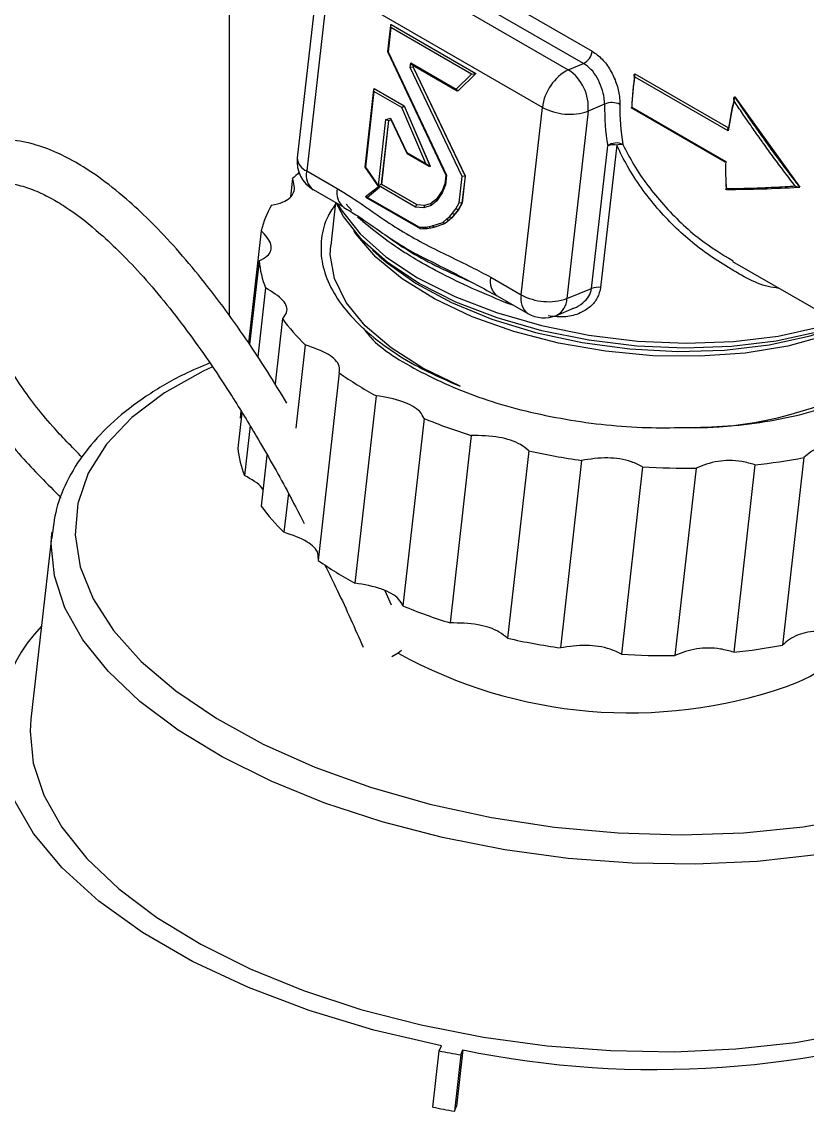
# Model space of a CAD drawing. Extents: x 75 to 2075, y 25 to 1460.
# Drawn here: x 1563.3 to 1608.7, y 1055.6 to 1118.5 of the extents above; entities that cross this region are included whole.
import ezdxf

# ---------------------------------------------------------------- set-up
doc = ezdxf.new("R2010")
doc.units = 0
doc.header["$LTSCALE"] = 5
doc.linetypes.add('SLD-KATı', pattern=[0])
doc.layers.get('0').update_dxf_attribs({"linetype": 'CONTINUOUS'})

msp = doc.modelspace()

# ---------------------------------------------------------------- linework, layer by layer
at = {"color": 7, "linetype": 'SLD-KATı'}
for p, q in [((1583.878, 1123.942), (1596.252, 1116.798)), ((1595.756, 1116.097), (1583.382, 1123.241)), ((1582.497, 1122.873), (1594.872, 1115.729)), ((1575.312, 1101.546), (1575.312, 1121.436)), ((1580.451, 1121.461), (1579.229, 1110.647)), ((1581.001, 1120.704), (1579.779, 1109.89)), ((1593.375, 1113.561), (1581.001, 1120.704)), ((1584.603, 1118.279), (1584.434, 1116.782)), ((1584.628, 1118.161), (1584.638, 1118.337)), ((1584.638, 1118.337), (1584.647, 1118.341)), ((1584.638, 1118.337), (1589.534, 1115.511)), ((1584.647, 1118.341), (1589.542, 1115.515)), ((1584.628, 1118.161), (1584.47, 1116.766)), ((1589.291, 1115.469), (1584.628, 1118.161)), ((1584.434, 1116.778), (1587.806, 1109.655)), ((1584.47, 1116.766), (1584.434, 1116.778)), ((1584.47, 1116.766), (1587.842, 1109.643)), ((1585.747, 1115.853), (1585.777, 1116.125)), ((1585.91, 1115.88), (1585.747, 1115.853)), ((1588.751, 1109.574), (1585.747, 1115.853)), ((1585.777, 1116.125), (1588.404, 1114.608)), ((1585.863, 1116.023), (1585.777, 1116.125)), ((1585.863, 1116.023), (1588.46, 1114.524)), ((1585.91, 1115.88), (1585.918, 1115.884)), ((1585.91, 1115.88), (1588.914, 1109.601)), ((1585.93, 1115.985), (1585.918, 1115.884)), ((1585.918, 1115.884), (1588.923, 1109.605)), ((1594.872, 1115.729), (1595.756, 1116.097)), ((1588.404, 1114.608), (1589.291, 1115.469)), ((1589.534, 1115.511), (1588.514, 1114.52)), ((1589.542, 1115.515), (1588.522, 1114.523)), ((1589.291, 1115.469), (1589.534, 1115.511)), ((1589.534, 1115.511), (1589.542, 1115.515)), ((1604.102, 1112.198), (1598.698, 1115.318)), ((1598.711, 1115.491), (1598.72, 1115.494)), ((1598.711, 1115.491), (1598.711, 1115.491)), ((1598.711, 1115.491), (1604.116, 1112.371)), ((1598.72, 1115.494), (1604.117, 1112.378)), ((1583.631, 1114.594), (1583.124, 1110.109)), ((1583.656, 1114.476), (1583.161, 1110.105)), ((1583.656, 1114.476), (1583.666, 1114.652)), ((1585.268, 1113.545), (1583.656, 1114.476)), ((1583.666, 1114.652), (1583.674, 1114.656)), ((1583.666, 1114.652), (1585.394, 1113.655)), ((1583.674, 1114.656), (1585.402, 1113.658)), ((1588.404, 1114.608), (1588.514, 1114.52)), ((1588.514, 1114.52), (1588.522, 1114.523)), ((1604.471, 1114.16), (1604.48, 1114.162)), ((1604.48, 1114.162), (1608.224, 1108.965)), ((1585.268, 1113.545), (1585.394, 1113.655)), ((1586.652, 1110.324), (1585.268, 1113.545)), ((1585.394, 1113.655), (1585.402, 1113.658)), ((1585.394, 1113.655), (1586.896, 1110.158)), ((1585.402, 1113.658), (1586.905, 1110.162)), ((1592.153, 1102.747), (1593.375, 1113.561)), ((1596.014, 1113.342), (1594.792, 1102.527)), ((1596.969, 1113.739), (1596.014, 1113.342)), ((1598.502, 1113.552), (1603.923, 1110.423)), ((1598.536, 1113.574), (1603.958, 1110.445)), ((1583.908, 1109.047), (1584.34, 1112.867)), ((1584.501, 1112.803), (1584.086, 1109.135)), ((1584.34, 1112.867), (1584.616, 1112.93)), ((1584.34, 1112.867), (1584.492, 1112.802)), ((1584.481, 1112.799), (1584.633, 1112.833)), ((1584.616, 1112.93), (1585.562, 1110.953)), ((1584.616, 1112.93), (1584.62, 1112.86)), ((1584.62, 1112.86), (1585.553, 1110.91)), ((1596.215, 1103.119), (1597.143, 1111.334)), ((1597.667, 1111.378), (1596.738, 1103.163)), ((1585.562, 1110.953), (1585.558, 1110.904)), ((1585.558, 1110.904), (1586.815, 1110.178)), ((1585.562, 1110.953), (1586.652, 1110.324)), ((1583.124, 1110.109), (1583.161, 1110.105)), ((1583.124, 1110.107), (1583.923, 1108.968)), ((1583.161, 1110.105), (1583.984, 1108.931)), ((1586.652, 1110.324), (1586.896, 1110.158)), ((1586.896, 1110.158), (1586.905, 1110.162)), ((1578.956, 1109.452), (1578.837, 1108.393)), ((1579.779, 1109.89), (1581.537, 1108.875)), ((1587.805, 1109.656), (1587.747, 1109.14)), ((1587.842, 1109.643), (1587.779, 1109.084)), ((1587.842, 1109.643), (1587.806, 1109.655)), ((1588.58, 1108.059), (1588.751, 1109.574)), ((1588.914, 1109.601), (1588.736, 1108.026)), ((1588.923, 1109.605), (1588.745, 1108.03)), ((1588.914, 1109.601), (1588.751, 1109.574)), ((1588.914, 1109.601), (1588.923, 1109.605)), ((1580.154, 1108.813), (1581.912, 1107.798)), ((1583.911, 1108.985), (1583.175, 1108.391)), ((1583.984, 1108.931), (1583.286, 1108.367)), ((1583.908, 1109.047), (1584.077, 1109.131)), ((1586.049, 1107.811), (1583.908, 1109.047)), ((1583.923, 1108.968), (1583.984, 1108.931)), ((1584.077, 1109.131), (1584.086, 1109.135)), ((1584.077, 1109.131), (1586.123, 1107.95)), ((1584.086, 1109.135), (1586.132, 1107.954)), ((1587.747, 1109.145), (1587.574, 1108.715)), ((1587.779, 1109.084), (1587.597, 1108.634)), ((1587.779, 1109.084), (1587.747, 1109.14)), ((1608.215, 1108.961), (1608.224, 1108.965)), ((1583.176, 1108.379), (1586.315, 1106.566)), ((1583.188, 1108.398), (1583.286, 1108.367)), ((1583.286, 1108.367), (1586.278, 1106.64)), ((1587.275, 1108.164), (1586.951, 1107.902)), ((1587.27, 1108.274), (1586.966, 1108.028)), ((1587.576, 1108.72), (1587.265, 1108.266)), ((1587.275, 1108.164), (1587.265, 1108.266)), ((1587.597, 1108.634), (1587.275, 1108.164)), ((1587.597, 1108.634), (1587.574, 1108.715)), ((1581.443, 1108.069), (1581.163, 1105.595)), ((1586.049, 1107.811), (1586.123, 1107.95)), ((1586.539, 1107.774), (1586.049, 1107.811)), ((1586.123, 1107.95), (1586.132, 1107.954)), ((1586.123, 1107.95), (1586.588, 1107.915)), ((1586.132, 1107.954), (1586.597, 1107.918)), ((1586.539, 1107.774), (1586.588, 1107.915)), ((1586.951, 1107.902), (1586.539, 1107.774)), ((1586.588, 1107.915), (1586.597, 1107.918)), ((1586.597, 1107.918), (1586.977, 1108.037)), ((1586.951, 1107.902), (1586.966, 1108.028)), ((1588.187, 1107.466), (1588.376, 1107.698)), ((1588.521, 1107.646), (1588.329, 1107.41)), ((1588.53, 1107.649), (1588.338, 1107.414)), ((1588.376, 1107.698), (1588.58, 1108.059)), ((1588.521, 1107.646), (1588.376, 1107.698)), ((1588.736, 1108.026), (1588.521, 1107.646)), ((1588.521, 1107.646), (1588.53, 1107.649)), ((1588.745, 1108.03), (1588.53, 1107.649)), ((1588.736, 1108.026), (1588.58, 1108.059)), ((1588.736, 1108.026), (1588.745, 1108.03)), ((1587.018, 1106.731), (1587.633, 1106.923)), ((1587.633, 1106.923), (1587.863, 1107.123)), ((1587.76, 1106.853), (1587.633, 1106.923)), ((1587.998, 1107.06), (1587.76, 1106.853)), ((1588.007, 1107.063), (1587.769, 1106.857)), ((1587.863, 1107.123), (1588.011, 1107.25)), ((1588.15, 1107.19), (1587.998, 1107.06)), ((1587.998, 1107.06), (1588.007, 1107.063)), ((1588.159, 1107.194), (1588.007, 1107.063)), ((1588.011, 1107.25), (1588.187, 1107.466)), ((1588.15, 1107.19), (1588.011, 1107.25)), ((1588.329, 1107.41), (1588.15, 1107.19)), ((1588.15, 1107.19), (1588.159, 1107.194)), ((1588.338, 1107.414), (1588.159, 1107.194)), ((1588.329, 1107.41), (1588.338, 1107.414)), ((1577.151, 1106.445), (1576.42, 1099.971)), ((1586.278, 1106.64), (1586.45, 1106.644)), ((1586.343, 1106.559), (1586.278, 1106.64)), ((1586.343, 1106.559), (1586.532, 1106.564)), ((1586.45, 1106.644), (1586.632, 1106.648)), ((1586.532, 1106.564), (1586.719, 1106.569)), ((1586.632, 1106.648), (1586.832, 1106.691)), ((1586.741, 1106.574), (1586.632, 1106.648)), ((1586.73, 1106.57), (1586.935, 1106.614)), ((1586.832, 1106.691), (1587.018, 1106.731)), ((1586.935, 1106.614), (1587.122, 1106.655)), ((1587.134, 1106.658), (1587.018, 1106.731)), ((1587.128, 1106.656), (1587.755, 1106.851)), ((1587.76, 1106.853), (1587.769, 1106.857)), ((1583.572, 1105.326), (1583.956, 1104.979)), ((1577.026, 1104.704), (1576.48, 1099.879)), ((1604.355, 1104.674), (1610.978, 1100.85)), ((1590.395, 1103.761), (1592.153, 1102.747)), ((1577.402, 1103.14), (1576.953, 1099.164)), ((1594.792, 1102.527), (1596.215, 1103.119)), ((1590.771, 1102.684), (1592.529, 1101.669)), ((1594.186, 1101.562), (1595.169, 1101.971)), ((1578.372, 1101.372), (1577.947, 1097.609)), ((1579.684, 1099.86), (1579.141, 1095.059)), ((1581.654, 1098.238), (1580.432, 1087.424)), ((1583.773, 1096.927), (1582.55, 1086.113)), ((1576.036, 1095.946), (1575.803, 1093.89)), ((1575.976, 1096.043), (1575.929, 1095.63)), ((1586.551, 1095.61), (1585.329, 1084.796)), ((1576.503, 1095.182), (1576.18, 1092.325)), ((1589.269, 1094.629), (1588.047, 1083.814)), ((1592.584, 1093.745), (1591.361, 1082.93)), ((1577.482, 1093.499), (1577.15, 1090.558)), ((1595.635, 1093.188), (1594.413, 1082.374)), ((1608.458, 1093.351), (1607.235, 1082.536)), ((1599.161, 1092.825), (1597.939, 1082.01)), ((1602.247, 1092.748), (1601.024, 1081.934)), ((1605.639, 1092.94), (1604.417, 1082.126)), ((1578.716, 1091.3), (1578.461, 1089.046)), ((1565.08, 1089.068), (1563.858, 1078.254)), ((1565.052, 1088.755), (1565.08, 1089.068)), ((1584.673, 1084.844), (1584.294, 1085.675)), ((1587.055, 1055.878), (1587.422, 1059.122)), ((1587.422, 1059.122), (1587.56, 1059.412)), ((1588.778, 1059.181), (1588.411, 1055.937)), ((1588.662, 1058.888), (1588.778, 1059.181)), ((1588.662, 1058.888), (1588.296, 1055.643)), ((1588.296, 1055.643), (1588.411, 1055.937))]:
    msp.add_line(p, q, dxfattribs=at)
at = {"color": 8, "linetype": 'SLD-KATı'}
for p, q in [((1585.922, 1115.99), (1585.91, 1115.88)), ((1584.492, 1112.801), (1584.077, 1109.131)), ((1582.372, 1107.608), (1582.045, 1107.976)), ((1586.588, 1107.915), (1586.975, 1108.035)), ((1591.734, 1102.128), (1591.27, 1102.286))]:
    msp.add_line(p, q, dxfattribs=at)
at = {"color": 7, "linetype": 'SLD-KATı', "flags": 128}
for points in [[(1610.634, 1101.049), (1609.228, 1100.599), (1606.863, 1100.074), (1604.297, 1099.758), (1601.595, 1099.66), (1598.822, 1099.781), (1596.047, 1100.12), (1593.339, 1100.668), (1590.763, 1101.41), (1588.384, 1102.33), (1586.259, 1103.404), (1584.442, 1104.605), (1582.977, 1105.905), (1581.899, 1107.271), (1581.478, 1108.048)], [(1581.556, 1108.004), (1581.77, 1107.64), (1582.858, 1106.26), (1584.338, 1104.947), (1586.174, 1103.733), (1588.32, 1102.648), (1590.724, 1101.719), (1593.326, 1100.969), (1596.063, 1100.416), (1598.866, 1100.073), (1601.667, 1099.95), (1604.398, 1100.049), (1606.989, 1100.369), (1609.379, 1100.9), (1610.367, 1101.203)], [(1588.627, 1097.478), (1586.482, 1098.515), (1584.641, 1099.687), (1583.153, 1100.962), (1582.056, 1102.307), (1581.378, 1103.688), (1581.137, 1105.069), (1581.163, 1105.595)], [(1583.956, 1104.979), (1584.363, 1104.627), (1586.083, 1103.4), (1588.129, 1102.297), (1590.449, 1101.345), (1592.983, 1100.57), (1595.664, 1099.991), (1598.423, 1099.623), (1601.189, 1099.477), (1603.891, 1099.555), (1606.457, 1099.856), (1608.823, 1100.372), (1610.525, 1100.929)], [(1585.236, 1082.221), (1585.049, 1082.066), (1584.688, 1081.857)], [(1563.858, 1078.254), (1563.812, 1077.57), (1563.99, 1075.727), (1564.602, 1073.87), (1565.639, 1072.025), (1567.088, 1070.219), (1568.927, 1068.476), (1571.131, 1066.821), (1573.668, 1065.277), (1576.504, 1063.866), (1579.598, 1062.608), (1582.907, 1061.521), (1586.385, 1060.618), (1589.982, 1059.915), (1593.648, 1059.419), (1597.332, 1059.139), (1600.983, 1059.077), (1604.547, 1059.236), (1607.977, 1059.612), (1611.223, 1060.2), (1614.24, 1060.993), (1616.986, 1061.979)], [(1587.56, 1059.412), (1583.651, 1060.318), (1579.914, 1061.445), (1576.406, 1062.775), (1573.181, 1064.288), (1570.288, 1065.961), (1567.771, 1067.768), (1565.669, 1069.682), (1564.014, 1071.673), (1562.832, 1073.711)]]:
    msp.add_lwpolyline(points, dxfattribs=at)
at = {"color": 8, "linetype": 'SLD-KATı', "flags": 128}
for points in [[(1610.652, 1100.74), (1609.748, 1100.403), (1607.531, 1099.791), (1605.083, 1099.385), (1602.468, 1099.197), (1599.755, 1099.231), (1597.012, 1099.486), (1594.312, 1099.956), (1591.724, 1100.628), (1589.315, 1101.485), (1587.148, 1102.505), (1585.279, 1103.662), (1583.755, 1104.925), (1582.617, 1106.261), (1582.486, 1106.459)], [(1591.287, 1102.386), (1591.285, 1102.368), (1591.27, 1102.286)], [(1574.298, 1098.563), (1573.807, 1098.334), (1571.558, 1097.082), (1569.684, 1095.671), (1568.212, 1094.124), (1567.165, 1092.464), (1566.56, 1090.715), (1566.404, 1088.904), (1566.701, 1087.059), (1567.446, 1085.208), (1568.628, 1083.378), (1570.228, 1081.598), (1572.223, 1079.894), (1574.583, 1078.292), (1577.27, 1076.817), (1580.246, 1075.491), (1583.464, 1074.334), (1586.876, 1073.364), (1590.431, 1072.594), (1594.073, 1072.038), (1597.749, 1071.703), (1601.402, 1071.594), (1604.977, 1071.714), (1608.42, 1072.06), (1611.678, 1072.626), (1614.703, 1073.406), (1617.448, 1074.385)], [(1618.209, 1072.793), (1615.463, 1071.808), (1612.446, 1071.015), (1609.2, 1070.426), (1605.77, 1070.05), (1602.205, 1069.891), (1598.555, 1069.953), (1594.871, 1070.233), (1591.204, 1070.729), (1587.607, 1071.433), (1584.129, 1072.335), (1580.82, 1073.423), (1577.726, 1074.681), (1574.891, 1076.092), (1572.353, 1077.635), (1570.149, 1079.29), (1568.31, 1081.033), (1566.862, 1082.839), (1565.824, 1084.684), (1565.212, 1086.541), (1565.034, 1088.384), (1565.052, 1088.755)]]:
    msp.add_lwpolyline(points, dxfattribs=at)
at = {"color": 7, "linetype": 'SLD-KATı'}
for centre, radius, start, end in [((1595.319, 1116.933), 0.943, 297.63096, 351.80652), ((1596.184, 1113.224), 2.828, 117.63146, 173.14935), ((1593.44, 1113.577), 2.585, 354.78122, 56.36214), ((1615.096, 1113.005), 16.572, 171.37346, 178.05285), ((1615.222, 1112.909), 16.699, 171.70845, 177.71786), ((1597.401, 1112.864), 0.976, 62.47616, 116.29726), ((1623.444, 1109.387), 19.545, 166.55867, 171.73218), ((1623.5, 1109.444), 19.605, 166.08081, 171.41362), ((1594.946, 1116.472), 3.308, 241.65772, 288.85022), ((1609.958, 1113.472), 12.992, 178.82396, 189.47233), ((1610.322, 1113.473), 12.472, 178.82396, 189.47233), ((1597.652, 1110.668), 0.838, 63.94044, 127.35754), ((1597.488, 1110.371), 1.023, 79.93028, 109.6945), ((1597.94, 1110.604), 0.821, 84.38233, 109.3894), ((1581.092, 1110.436), 1.875, 173.55094, 240.00269), ((1617.793, 1109.891), 13.846, 177.70646, 184.21615), ((1617.481, 1109.979), 13.535, 178.05341, 184.88137), ((1585.432, 1102.889), 9.22, 131.45629, 134.62011), ((1603.902, 1177.994), 69.167, 270.07733, 273.52066), ((1582.606, 1105.08), 5.623, 149.78985, 165.95264), ((1587.969, 1107.174), 0.118, 205.94961, 284.1098), ((1588.296, 1107.535), 0.129, 212.1942, 284.75694), ((1582.925, 1105.296), 5.929, 185.72908, 201.32928), ((1596.56, 1102.156), 1.023, 79.93028, 109.6945), ((1593.723, 1105.658), 3.308, 241.65772, 288.85022), ((1587.579, 1108.035), 11.365, 215.89313, 225.997), ((1593.466, 1103.293), 1.875, 240.00269, 292.58905), ((1594.214, 1116.168), 21.891, 234.98804, 241.51192), ((1602.046, 1116.442), 21.362, 268.6209, 297.90648), ((1599.505, 1127.218), 34.159, 247.71559, 252.56396), ((1581.703, 1094.482), 5.929, 185.72908, 201.32928), ((1601.681, 1134.988), 42.234, 257.56125, 261.76974), ((1602.337, 1125.484), 32.711, 275.79451, 280.78505), ((1601.737, 1134.383), 41.638, 266.45345, 270.70207), ((1586.356, 1097.22), 11.365, 215.89313, 225.997), ((1592.992, 1105.353), 21.891, 234.98804, 241.51192), ((1598.282, 1116.404), 34.159, 247.71559, 252.56396), ((1570.772, 1077.498), 8.792, 135.8339, 201.07521), ((1605.3, 1087.043), 7.222, 287.48231, 333.66033), ((1600.458, 1124.174), 42.234, 257.56125, 261.76974), ((1601.114, 1114.669), 32.711, 275.79451, 280.78505), ((1598.405, 1106.293), 27.665, 241.13148, 289.12554), ((1600.514, 1123.568), 41.638, 266.45345, 270.70207), ((1599.89, 1113.145), 55.095, 258.36446, 289.65443), ((1600.471, 1124.7), 66.863, 258.74602, 259.82799), ((1600.104, 1121.456), 66.863, 258.74602, 259.82799)]:
    msp.add_arc(centre, radius, start, end, dxfattribs=at)
at = {"color": 8, "linetype": 'SLD-KATı'}
for centre, radius, start, end in [((1580.091, 1110.695), 0.863, 183.19593, 248.81774), ((1580.775, 1109.633), 1.029, 165.53457, 232.90505), ((1582.549, 1108.625), 1.043, 166.13396, 232.98821), ((1586.542, 1106.656), 0.0926, 187.68425, 263.67004), ((1586.926, 1106.71), 0.0958, 190.97208, 275.02623), ((1591.412, 1103.512), 1.048, 166.21899, 232.22063), ((1593.185, 1102.502), 1.06, 166.66393, 231.77569), ((1593.675, 1102.555), 1.117, 297.23339, 358.58592)]:
    msp.add_arc(centre, radius, start, end, dxfattribs=at)
at = {"color": 7, "linetype": 'SLD-KATı'}
for points, knots in [([(1596.252, 1116.798), (1596.447, 1116.661), (1596.836, 1116.386), (1597.316, 1115.722), (1597.662, 1114.968), (1597.835, 1114.268), (1597.848, 1113.883), (1597.853, 1113.729)], [0, 0, 0, 0, 0.218532, 0.435278, 0.649225, 0.859642, 1, 1, 1, 1]), ([(1596.969, 1113.739), (1596.962, 1113.857), (1596.944, 1114.152), (1596.81, 1114.69), (1596.552, 1115.272), (1596.194, 1115.784), (1595.902, 1115.993), (1595.756, 1116.097)], [0, 0, 0, 0, 0.143674, 0.357257, 0.571517, 0.785758, 1, 1, 1, 1]), ([(1598.698, 1115.318), (1598.697, 1115.318), (1598.69, 1115.335), (1598.678, 1115.37), (1598.672, 1115.418), (1598.678, 1115.456), (1598.691, 1115.48), (1598.704, 1115.487), (1598.711, 1115.491)], [0, 0, 0, 0, 0.011105, 0.252739, 0.52462, 0.720935, 0.860137, 1, 1, 1, 1]), ([(1604.434, 1113.93), (1604.434, 1113.931), (1604.428, 1113.968), (1604.422, 1114.028), (1604.429, 1114.099), (1604.443, 1114.136), (1604.457, 1114.155), (1604.467, 1114.158), (1604.471, 1114.16)], [0, 0, 0, 0, 0.0095251, 0.4199409, 0.6798198, 0.8257363, 0.9215702, 1, 1, 1, 1]), ([(1607.965, 1109.025), (1607.938, 1109.06), (1607.714, 1109.35), (1607.297, 1109.898), (1606.817, 1110.543), (1606.438, 1111.061), (1606.204, 1111.385), (1605.878, 1111.84), (1605.463, 1112.426), (1604.935, 1113.188), (1604.596, 1113.69), (1604.434, 1113.93)], [0, 0, 0, 0, 0.021654, 0.180369, 0.339084, 0.418457, 0.497833, 0.537511, 0.696226, 0.854941, 1, 1, 1, 1]), ([(1604.472, 1114.16), (1604.472, 1114.16), (1604.664, 1113.872), (1605.036, 1113.324), (1605.595, 1112.516), (1606.008, 1111.931), (1606.334, 1111.478), (1606.567, 1111.155), (1606.945, 1110.638), (1607.423, 1109.995), (1607.881, 1109.394), (1608.146, 1109.05), (1608.215, 1108.961), (1608.215, 1108.961)], [0, 0, 0, 0, 0.000011, 0.164055, 0.313341, 0.462627, 0.499948, 0.574609, 0.649266, 0.798551, 0.947837, 0.999989, 1, 1, 1, 1]), ([(1598.502, 1113.553), (1598.502, 1113.553), (1598.499, 1113.552), (1598.511, 1113.559), (1598.527, 1113.569), (1598.536, 1113.574), (1598.536, 1113.574)], [0, 0, 0, 0, 0.094112, 0.563582, 0.980824, 1, 1, 1, 1]), ([(1604.102, 1112.198), (1604.102, 1112.198), (1604.095, 1112.215), (1604.082, 1112.25), (1604.076, 1112.299), (1604.083, 1112.336), (1604.096, 1112.36), (1604.109, 1112.367), (1604.115, 1112.371)], [0, 0, 0, 0, 0.011105, 0.252739, 0.52462, 0.720935, 0.860137, 1, 1, 1, 1]), ([(1578.634, 1096.489), (1578.265, 1097.1), (1577.506, 1098.354), (1576.258, 1100.236), (1574.914, 1102.131), (1573.491, 1103.967), (1572.055, 1105.645), (1570.662, 1107.098), (1569.199, 1108.448), (1567.833, 1109.516), (1566.513, 1110.37), (1565.238, 1111.028), (1563.857, 1111.52), (1562.61, 1111.72), (1561.366, 1111.665), (1560.214, 1111.336), (1559.182, 1110.671), (1558.445, 1109.82), (1557.984, 1108.974), (1557.682, 1108.115), (1557.474, 1107.086), (1557.41, 1105.785), (1557.564, 1104.243), (1557.927, 1102.656), (1558.413, 1101.232), (1558.925, 1100.031), (1559.458, 1098.942), (1560.172, 1097.658), (1561.369, 1095.817), (1563.034, 1093.614), (1564.799, 1091.841), (1565.594, 1091.042)], [0, 0, 0, 0, 0.0167102, 0.0343052, 0.052584, 0.0721309, 0.0929126, 0.1140834, 0.1358968, 0.1657594, 0.1902193, 0.2184023, 0.2532084, 0.2971728, 0.3304518, 0.372476, 0.4201917, 0.461759, 0.497347, 0.5283313, 0.5645576, 0.6142168, 0.6650127, 0.7143237, 0.7588686, 0.7877301, 0.813146, 0.8459796, 0.8869309, 0.9490537, 1, 1, 1, 1]), ([(1598.02, 1111.421), (1598.225, 1111.023), (1598.868, 1109.779), (1600.341, 1107.881), (1602.289, 1105.98), (1603.732, 1105.1), (1604.376, 1104.707)], [0, 0, 0, 0, 0.141125, 0.441958, 0.751065, 1, 1, 1, 1]), ([(1603.923, 1110.424), (1603.923, 1110.423), (1603.921, 1110.423), (1603.932, 1110.43), (1603.948, 1110.439), (1603.957, 1110.445), (1603.958, 1110.445)], [0, 0, 0, 0, 0.094112, 0.563582, 0.980824, 1, 1, 1, 1]), ([(1577.747, 1107.909), (1577.973, 1107.961), (1578.399, 1108.06), (1578.825, 1108.328), (1579.15, 1108.78), (1579.036, 1109.175), (1578.956, 1109.452)], [0, 0, 0, 0, 0.209002, 0.39533, 0.57494, 1, 1, 1, 1]), ([(1566.821, 1093.365), (1566.227, 1093.969), (1564.737, 1095.483), (1563.246, 1097.493), (1562.095, 1099.309), (1561.373, 1100.691), (1560.83, 1101.915), (1560.422, 1103.074), (1560.136, 1104.185), (1559.976, 1105.169), (1559.926, 1106.057), (1559.974, 1106.802), (1560.085, 1107.381), (1560.233, 1107.838), (1560.416, 1108.219), (1560.663, 1108.568), (1560.976, 1108.856), (1561.369, 1109.067), (1561.855, 1109.184), (1562.476, 1109.204), (1563.29, 1109.066), (1564.235, 1108.724), (1565.135, 1108.27), (1566.269, 1107.564), (1567.545, 1106.584), (1569.033, 1105.192), (1570.319, 1103.835), (1571.663, 1102.252), (1572.999, 1100.514), (1574.272, 1098.713), (1575.576, 1096.729), (1577.062, 1094.292), (1578.459, 1091.82), (1579.307, 1090.177), (1579.634, 1089.544)], [0, 0, 0, 0, 0.039834, 0.099812, 0.148348, 0.183546, 0.217069, 0.258991, 0.296027, 0.334002, 0.372748, 0.409879, 0.441474, 0.468053, 0.497531, 0.531298, 0.570088, 0.610741, 0.642995, 0.671732, 0.709731, 0.739798, 0.764675, 0.785398, 0.822324, 0.842892, 0.862711, 0.882044, 0.900137, 0.917107, 0.933586, 0.954332, 0.982402, 1, 1, 1, 1]), ([(1581.537, 1108.875), (1581.786, 1108.725), (1582.633, 1108.214), (1584.313, 1106.977), (1586.654, 1105.586), (1588.782, 1104.621), (1590.026, 1103.958), (1590.395, 1103.761)], [0, 0, 0, 0, 0.084434, 0.287276, 0.581073, 0.875609, 1, 1, 1, 1]), ([(1603.996, 1108.827), (1603.991, 1108.824), (1603.98, 1108.818), (1603.968, 1108.813), (1603.958, 1108.814), (1603.959, 1108.831), (1603.972, 1108.855), (1603.984, 1108.872), (1603.984, 1108.873)], [0, 0, 0, 0, 0.078259, 0.173898, 0.31959, 0.579305, 0.99048, 1, 1, 1, 1]), ([(1603.984, 1108.873), (1604.015, 1108.873), (1604.246, 1108.875), (1604.682, 1108.882), (1605.301, 1108.897), (1605.773, 1108.914), (1606.249, 1108.933), (1606.731, 1108.955), (1607.356, 1108.988), (1607.771, 1109.013), (1607.965, 1109.025)], [0, 0, 0, 0, 0.02437, 0.183618, 0.342865, 0.502147, 0.541958, 0.701206, 0.860453, 1, 1, 1, 1]), ([(1607.965, 1109.025), (1607.966, 1109.024), (1607.998, 1109.006), (1608.053, 1108.98), (1608.128, 1108.959), (1608.173, 1108.955), (1608.199, 1108.956), (1608.21, 1108.96), (1608.215, 1108.961)], [0, 0, 0, 0, 0.009121, 0.471343, 0.721322, 0.851594, 0.933695, 1, 1, 1, 1]), ([(1581.487, 1108.043), (1581.312, 1107.792), (1580.864, 1107.144), (1580.578, 1106.01), (1580.59, 1104.687), (1581.024, 1103.342), (1581.851, 1102.013), (1583.055, 1100.727), (1584.603, 1099.528), (1586.446, 1098.417), (1587.892, 1097.793), (1588.624, 1097.477)], [0, 0, 0, 0, 0.073818, 0.189762, 0.305708, 0.421668, 0.537628, 0.653588, 0.769548, 0.883398, 1, 1, 1, 1]), ([(1581.916, 1107.783), (1582.183, 1107.625), (1582.913, 1107.194), (1584.34, 1106.153), (1585.651, 1105.318), (1586.428, 1104.931), (1586.495, 1104.898)], [0, 0, 0, 0, 0.183493, 0.5013055, 0.9572168, 1, 1, 1, 1]), ([(1591.27, 1102.286), (1590.522, 1102.6), (1588.561, 1103.424), (1586.661, 1104.423), (1584.465, 1105.768), (1583.526, 1106.549), (1582.709, 1107.229)], [0, 0, 0, 0, 0.208044, 0.545375, 0.604141, 1, 1, 1, 1]), ([(1577.026, 1104.704), (1577.196, 1104.792), (1577.518, 1104.959), (1577.733, 1105.295), (1577.743, 1105.8), (1577.396, 1106.179), (1577.151, 1106.445)], [0, 0, 0, 0, 0.209002, 0.39533, 0.57494, 1, 1, 1, 1]), ([(1584.329, 1106.196), (1584.378, 1106.16), (1585.226, 1105.515), (1586.844, 1104.563), (1588.624, 1103.769), (1589.249, 1103.49)], [0, 0, 0, 0, 0.037867, 0.661804, 1, 1, 1, 1]), ([(1586.495, 1104.898), (1587.13, 1104.583), (1588.591, 1103.857), (1589.977, 1103.11), (1590.76, 1102.688)], [0, 0, 0, 0, 0.434661, 1, 1, 1, 1]), ([(1578.372, 1101.372), (1578.47, 1101.487), (1578.655, 1101.705), (1578.64, 1102.077), (1578.335, 1102.586), (1577.787, 1102.911), (1577.402, 1103.14)], [0, 0, 0, 0, 0.209002, 0.39533, 0.57494, 1, 1, 1, 1]), ([(1596.738, 1103.163), (1596.69, 1102.958), (1596.593, 1102.548), (1596.155, 1102.04), (1595.536, 1101.65), (1594.69, 1101.407), (1594.049, 1101.492), (1593.704, 1101.537)], [0, 0, 0, 0, 0.172816, 0.3438, 0.527914, 0.745923, 1, 1, 1, 1]), ([(1582.995, 1100.868), (1583.14, 1100.675), (1583.85, 1099.732), (1586.297, 1098.232), (1590.12, 1096.574), (1594.652, 1095.477), (1598.573, 1095.055), (1600.823, 1095.079), (1601.532, 1095.086)], [0, 0, 0, 0, 0.0543669, 0.2656688, 0.4779317, 0.6930464, 0.9034354, 1, 1, 1, 1]), ([(1581.654, 1098.238), (1581.671, 1098.37), (1581.701, 1098.618), (1581.456, 1098.989), (1580.865, 1099.452), (1580.171, 1099.692), (1579.684, 1099.86)], [0, 0, 0, 0, 0.209002, 0.39533, 0.57494, 1, 1, 1, 1]), ([(1574.184, 1098.815), (1573.678, 1098.602), (1572.333, 1098.033), (1570.471, 1096.915), (1568.604, 1095.491), (1567.102, 1093.912), (1565.991, 1092.209), (1565.271, 1090.468), (1565.13, 1089.278), (1565.063, 1088.715)], [0, 0, 0, 0, 0.093901, 0.249774, 0.405753, 0.561048, 0.714477, 0.8649, 1, 1, 1, 1]), ([(1586.551, 1095.61), (1586.484, 1095.745), (1586.357, 1095.999), (1585.907, 1096.332), (1585.088, 1096.704), (1584.316, 1096.835), (1583.773, 1096.927)], [0, 0, 0, 0, 0.209002, 0.39533, 0.57494, 1, 1, 1, 1]), ([(1601.532, 1095.086), (1602.391, 1095.104), (1604.109, 1095.139), (1606.543, 1095.448), (1608.788, 1095.942), (1610.663, 1096.55), (1611.642, 1097.057), (1612.063, 1097.275)], [0, 0, 0, 0, 0.210343, 0.420686, 0.631028, 0.841371, 1, 1, 1, 1]), ([(1592.584, 1093.745), (1592.44, 1093.869), (1592.168, 1094.104), (1591.556, 1094.368), (1590.589, 1094.612), (1589.814, 1094.622), (1589.269, 1094.629)], [0, 0, 0, 0, 0.209002, 0.39533, 0.57494, 1, 1, 1, 1]), ([(1611.384, 1094.079), (1611.117, 1094.11), (1610.612, 1094.169), (1609.908, 1094.107), (1609.077, 1093.885), (1608.713, 1093.571), (1608.458, 1093.351)], [0, 0, 0, 0, 0.2090023, 0.3953295, 0.5749398, 1, 1, 1, 1]), ([(1599.161, 1092.825), (1598.954, 1092.927), (1598.564, 1093.12), (1597.85, 1093.288), (1596.83, 1093.38), (1596.128, 1093.268), (1595.635, 1093.188)], [0, 0, 0, 0, 0.209002, 0.39533, 0.57494, 1, 1, 1, 1]), ([(1605.639, 1092.94), (1605.39, 1093.01), (1604.919, 1093.142), (1604.174, 1093.198), (1603.201, 1093.13), (1602.641, 1092.906), (1602.247, 1092.748)], [0, 0, 0, 0, 0.209002, 0.39533, 0.57494, 1, 1, 1, 1]), ([(1577.254, 1091.482), (1577.231, 1091.525), (1577.058, 1091.838), (1576.587, 1092.099), (1576.18, 1092.325)], [0, 0, 0, 0, 0.134467, 1, 1, 1, 1]), ([(1580.43, 1087.54), (1580.439, 1087.633), (1580.461, 1087.843), (1580.232, 1088.174), (1579.644, 1088.637), (1578.95, 1088.877), (1578.461, 1089.046)], [0, 0, 0, 0, 0.157317, 0.355819, 0.547165, 1, 1, 1, 1]), ([(1580.809, 1087.191), (1581.054, 1086.694), (1581.864, 1085.054), (1582.551, 1083.503), (1583.03, 1082.421)], [0, 0, 0, 0, 0.302823, 1, 1, 1, 1]), ([(1585.329, 1084.796), (1585.262, 1084.93), (1585.135, 1085.184), (1584.684, 1085.518), (1583.865, 1085.89), (1583.093, 1086.021), (1582.55, 1086.113)], [0, 0, 0, 0, 0.209002, 0.39533, 0.57494, 1, 1, 1, 1]), ([(1591.361, 1082.93), (1591.217, 1083.055), (1590.945, 1083.29), (1590.333, 1083.554), (1589.367, 1083.798), (1588.592, 1083.807), (1588.047, 1083.814)], [0, 0, 0, 0, 0.209002, 0.39533, 0.57494, 1, 1, 1, 1]), ([(1610.162, 1083.265), (1609.895, 1083.296), (1609.389, 1083.354), (1608.685, 1083.293), (1607.854, 1083.07), (1607.491, 1082.757), (1607.235, 1082.536)], [0, 0, 0, 0, 0.209002, 0.39533, 0.57494, 1, 1, 1, 1]), ([(1597.939, 1082.01), (1597.732, 1082.113), (1597.341, 1082.306), (1596.628, 1082.474), (1595.608, 1082.566), (1594.906, 1082.453), (1594.413, 1082.374)], [0, 0, 0, 0, 0.209002, 0.39533, 0.57494, 1, 1, 1, 1]), ([(1604.417, 1082.126), (1604.168, 1082.196), (1603.697, 1082.328), (1602.951, 1082.384), (1601.978, 1082.315), (1601.418, 1082.091), (1601.024, 1081.934)], [0, 0, 0, 0, 0.209002, 0.39533, 0.57494, 1, 1, 1, 1])]:
    msp.add_open_spline(points, degree=3, knots=knots, dxfattribs=at)
at = {"color": 8, "linetype": 'SLD-KATı'}
for points, knots in [([(1607.022, 1103.134), (1606.972, 1103.137), (1606.096, 1103.188), (1604.356, 1104.134), (1602.024, 1105.64), (1599.938, 1107.721), (1598.499, 1109.673), (1597.866, 1110.969), (1597.667, 1111.378)], [0, 0, 0, 0, 0.013218, 0.231065, 0.458169, 0.674947, 0.897475, 1, 1, 1, 1]), ([(1595.109, 1101.958), (1595.138, 1101.965), (1595.364, 1102.023), (1595.703, 1102.26), (1596.092, 1102.644), (1596.174, 1102.962), (1596.215, 1103.119)], [0, 0, 0, 0, 0.0494121, 0.3933334, 0.7002552, 1, 1, 1, 1])]:
    msp.add_open_spline(points, degree=3, knots=knots, dxfattribs=at)

doc.saveas('drawing.dxf')
